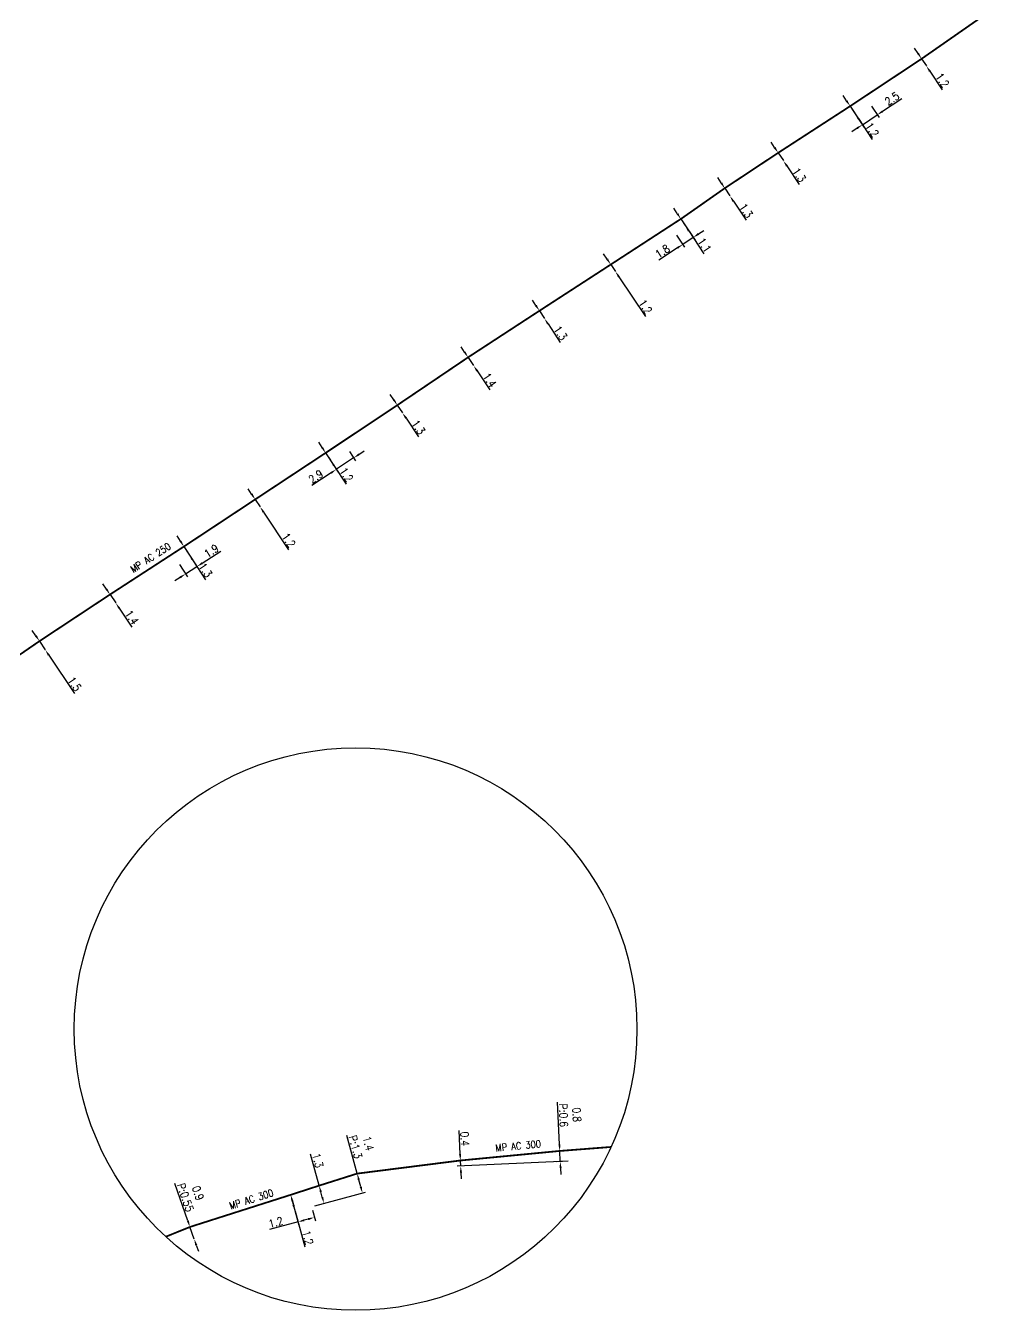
# Model space of a CAD drawing. Header units: millimetres. Extents: x 184000 to 185000, y 128000 to 129000.
# Drawn here: x 184253.1 to 184389, y 128291.3 to 128471.9 of the extents above; entities that cross this region are included whole.
import ezdxf
from ezdxf.enums import TextEntityAlignment as Align

# ---------------------------------------------------------------- set-up
doc = ezdxf.new("R2010")
doc.units = ezdxf.units.MM
doc.header["$PDMODE"] = 34
doc.layers.get('DEFPOINTS').update_dxf_attribs({"linetype": 'CONTINUOUS'})
doc.layers.add('G_120', color=4, linetype='CONTINUOUS')
doc.layers.add('G_900', color=7, linetype='CONTINUOUS')
doc.styles.get("Standard").update_dxf_attribs({"font": 'romans.shx', "width": 0.85})
doc.linetypes.add('G_typB_AP', pattern='A,5,-0.3,["o",Standard,S=1.5,R=0,X=0,Y=-0.5],-1.65', length=6.95)
doc.dimstyles.get("Standard").update_dxf_attribs({"dimtxt": 1.5, "dimasz": 1.2, "dimexe": 0.625, "dimexo": 0.625, "dimgap": 0.25, "dimtad": 1, "dimdec": 1, "dimzin": 0, "dimdsep": 46, "dimtxsty": 'Standard', "dimcen": -0.5, "dimadec": 0, "dimazin": 0, "dimtfac": 1, "dimtdec": 1, "dimtmove": 0, "dimatfit": 3, "dimfxl": 0, "dimtolj": 1, "dimtzin": 0, "dimarcsym": 0})

# ---------------------------------------------------------------- blocks, each defined once
blk = doc.blocks.new('*D376')
at = {"layer": 'DEFPOINTS', "color": 0, "linetype": 'Continuous', "transparency": 16777216}
for p in [(184264.94, 128391.93), (184265.73, 128390.75), (184265.73, 128390.75)]:
    blk.add_point(p, dxfattribs=at)
at = {"layer": 'G_120', "color": 0, "linetype": 'Continuous', "lineweight": -2, "transparency": 16777216}
for p, q in [((184264.44, 128392.67), (184263.93, 128393.42)), ((184264.94, 128391.93), (184265.73, 128390.75)), ((184266.23, 128390), (184268.01, 128387.35))]:
    blk.add_line(p, q, dxfattribs=at)
at = {"layer": 'G_120', "color": 0, "linetype": 'Continuous', "transparency": 16777216}
for points in [[(184264.56, 128392.76), (184264.31, 128392.59), (184264.94, 128391.93)], [(184266.35, 128390.08), (184266.11, 128389.92), (184265.73, 128390.75)]]:
    blk.add_solid(points, dxfattribs=at)
at = {"layer": 'G_120', "color": 0, "linetype": 'Continuous', "transparency": 16777216, "insert": (184267.99, 128388.72), "char_height": 1.125, "attachment_point": 5, "rotation": 303.8538}
blk.add_mtext('\\A1;1.4', dxfattribs=at)
blk = doc.blocks.new('*D377')
at = {"layer": 'DEFPOINTS', "color": 0, "linetype": 'Continuous', "transparency": 16777216}
for p in [(184255.02, 128385.37), (184255.84, 128384.15), (184255.84, 128384.15)]:
    blk.add_point(p, dxfattribs=at)
at = {"layer": 'G_120', "color": 0, "linetype": 'Continuous', "lineweight": -2, "transparency": 16777216}
for p, q in [((184254.52, 128386.12), (184254.02, 128386.87)), ((184255.02, 128385.37), (184255.84, 128384.15)), ((184256.34, 128383.4), (184259.94, 128378))]:
    blk.add_line(p, q, dxfattribs=at)
at = {"layer": 'G_120', "color": 0, "linetype": 'Continuous', "transparency": 16777216}
for points in [[(184254.65, 128386.2), (184254.4, 128386.03), (184255.02, 128385.37)], [(184256.46, 128383.48), (184256.21, 128383.32), (184255.84, 128384.15)]]:
    blk.add_solid(points, dxfattribs=at)
at = {"layer": 'G_120', "color": 0, "linetype": 'Continuous', "transparency": 16777216, "insert": (184259.94, 128379.35), "char_height": 1.125, "attachment_point": 5, "rotation": 303.7297}
blk.add_mtext('\\A1;1.5', dxfattribs=at)
blk = doc.blocks.new('*D378')
at = {"layer": 'DEFPOINTS', "color": 0, "linetype": 'Continuous', "transparency": 16777216}
for p in [(184275.32, 128398.67), (184276.03, 128397.58), (184276.03, 128397.58)]:
    blk.add_point(p, dxfattribs=at)
at = {"layer": 'G_120', "color": 0, "linetype": 'Continuous', "lineweight": -2, "transparency": 16777216}
for p, q in [((184274.84, 128399.43), (184274.35, 128400.18)), ((184275.32, 128398.67), (184276.03, 128397.58)), ((184276.52, 128396.82), (184278.33, 128394.01))]:
    blk.add_line(p, q, dxfattribs=at)
at = {"layer": 'G_120', "color": 0, "linetype": 'Continuous', "transparency": 16777216}
for points in [[(184274.96, 128399.51), (184274.71, 128399.34), (184275.32, 128398.67)], [(184276.64, 128396.9), (184276.39, 128396.74), (184276.03, 128397.58)]]:
    blk.add_solid(points, dxfattribs=at)
at = {"layer": 'G_120', "color": 0, "linetype": 'Continuous', "transparency": 16777216, "insert": (184278.35, 128395.36), "char_height": 1.125, "attachment_point": 5, "rotation": 302.8184}
blk.add_mtext('\\A1;1.3', dxfattribs=at)
blk = doc.blocks.new('*D379')
at = {"layer": 'DEFPOINTS', "color": 0, "linetype": 'Continuous', "transparency": 16777216}
for p in [(184275.32, 128398.67), (184274.43, 128396.55), (184275.55, 128394.82)]:
    blk.add_point(p, dxfattribs=at)
at = {"layer": 'G_120', "color": 0, "linetype": 'Continuous', "lineweight": -2, "transparency": 16777216}
for p, q in [((184275.58, 128398.27), (184277.4, 128395.45)), ((184277.9, 128396.33), (184280.5, 128398.01)), ((184274.69, 128396.15), (184275.8, 128394.42)), ((184275.55, 128394.82), (184277.14, 128395.85)), ((184274.79, 128394.33), (184274.03, 128393.84))]:
    blk.add_line(p, q, dxfattribs=at)
at = {"layer": 'G_120', "color": 0, "linetype": 'Continuous', "transparency": 16777216}
for points in [[(184277.82, 128396.46), (184277.98, 128396.21), (184277.14, 128395.85)], [(184274.71, 128394.46), (184274.87, 128394.2), (184275.55, 128394.82)]]:
    blk.add_solid(points, dxfattribs=at)
at = {"layer": 'G_120', "color": 0, "linetype": 'Continuous', "transparency": 16777216, "insert": (184279.17, 128398.05), "char_height": 1.125, "attachment_point": 5, "rotation": 32.8184}
blk.add_mtext('\\A1;1.9', dxfattribs=at)
blk = doc.blocks.new('*D380')
at = {"layer": 'DEFPOINTS', "color": 0, "linetype": 'Continuous', "transparency": 16777216}
for p in [(184295.23, 128411.83), (184298.32, 128412.41), (184299.16, 128411.12)]:
    blk.add_point(p, dxfattribs=at)
at = {"layer": 'G_120', "color": 0, "linetype": 'Continuous', "lineweight": -2, "transparency": 16777216}
for p, q in [((184298.57, 128412.01), (184299.42, 128410.73)), ((184299.91, 128411.61), (184300.66, 128412.11)), ((184295.49, 128411.44), (184297, 128409.12)), ((184299.16, 128411.12), (184296.74, 128409.52)), ((184295.99, 128409.02), (184293.3, 128407.24))]:
    blk.add_line(p, q, dxfattribs=at)
at = {"layer": 'G_120', "color": 0, "linetype": 'Continuous', "transparency": 16777216}
for points in [[(184299.83, 128411.74), (184299.99, 128411.49), (184299.16, 128411.12)], [(184295.91, 128409.14), (184296.07, 128408.89), (184296.74, 128409.52)]]:
    blk.add_solid(points, dxfattribs=at)
at = {"layer": 'G_120', "color": 0, "linetype": 'Continuous', "transparency": 16777216, "insert": (184293.85, 128408.5), "char_height": 1.125, "attachment_point": 5, "rotation": 33.505}
blk.add_mtext('\\A1;2.9', dxfattribs=at)
blk = doc.blocks.new('*D381')
at = {"layer": 'DEFPOINTS', "color": 0, "linetype": 'Continuous', "transparency": 16777216}
for p in [(184285.33, 128405.29), (184286.01, 128404.26), (184286.01, 128404.26)]:
    blk.add_point(p, dxfattribs=at)
at = {"layer": 'G_120', "color": 0, "linetype": 'Continuous', "lineweight": -2, "transparency": 16777216}
for p, q in [((184284.83, 128406.04), (184284.33, 128406.79)), ((184285.33, 128405.29), (184286.01, 128404.26)), ((184286.51, 128403.51), (184290.02, 128398.2))]:
    blk.add_line(p, q, dxfattribs=at)
at = {"layer": 'G_120', "color": 0, "linetype": 'Continuous', "transparency": 16777216}
for points in [[(184284.96, 128406.13), (184284.71, 128405.96), (184285.33, 128405.29)], [(184286.63, 128403.59), (184286.38, 128403.43), (184286.01, 128404.26)]]:
    blk.add_solid(points, dxfattribs=at)
at = {"layer": 'G_120', "color": 0, "linetype": 'Continuous', "transparency": 16777216, "insert": (184290.03, 128399.55), "char_height": 1.125, "attachment_point": 5, "rotation": 303.5181}
blk.add_mtext('\\A1;1.2', dxfattribs=at)
blk = doc.blocks.new('*D382')
at = {"layer": 'DEFPOINTS', "color": 0, "linetype": 'Continuous', "transparency": 16777216}
for p in [(184345.13, 128444.71), (184344.28, 128442.81), (184345.4, 128441.13)]:
    blk.add_point(p, dxfattribs=at)
at = {"layer": 'G_120', "color": 0, "linetype": 'Continuous', "lineweight": -2, "transparency": 16777216}
for p, q in [((184345.39, 128444.32), (184347.12, 128441.71)), ((184344.54, 128442.42), (184345.66, 128440.74)), ((184347.61, 128442.6), (184348.36, 128443.09)), ((184344.65, 128440.64), (184342.03, 128438.9)), ((184346.86, 128442.1), (184345.4, 128441.13))]:
    blk.add_line(p, q, dxfattribs=at)
at = {"layer": 'G_120', "color": 0, "linetype": 'Continuous', "transparency": 16777216}
for points in [[(184347.52, 128442.72), (184347.69, 128442.47), (184346.86, 128442.1)], [(184344.56, 128440.76), (184344.73, 128440.51), (184345.4, 128441.13)]]:
    blk.add_solid(points, dxfattribs=at)
at = {"layer": 'G_120', "color": 0, "linetype": 'Continuous', "transparency": 16777216, "insert": (184342.55, 128440.15), "char_height": 1.125, "attachment_point": 5, "rotation": 33.5224}
blk.add_mtext('\\A1;1.8', dxfattribs=at)
blk = doc.blocks.new('*D383')
at = {"layer": 'DEFPOINTS', "color": 0, "linetype": 'Continuous', "transparency": 16777216}
for p in [(184295.23, 128411.83), (184295.9, 128410.81), (184295.9, 128410.81)]:
    blk.add_point(p, dxfattribs=at)
at = {"layer": 'G_120', "color": 0, "linetype": 'Continuous', "lineweight": -2, "transparency": 16777216}
for p, q in [((184294.74, 128412.58), (184294.25, 128413.33)), ((184295.23, 128411.83), (184295.9, 128410.81)), ((184296.39, 128410.05), (184298.11, 128407.42))]:
    blk.add_line(p, q, dxfattribs=at)
at = {"layer": 'G_120', "color": 0, "linetype": 'Continuous', "transparency": 16777216}
for points in [[(184294.87, 128412.66), (184294.62, 128412.5), (184295.23, 128411.83)], [(184296.52, 128410.13), (184296.27, 128409.97), (184295.9, 128410.81)]]:
    blk.add_solid(points, dxfattribs=at)
at = {"layer": 'G_120', "color": 0, "linetype": 'Continuous', "transparency": 16777216, "insert": (184298.13, 128408.77), "char_height": 1.125, "attachment_point": 5, "rotation": 303.1475}
blk.add_mtext('\\A1;1.2', dxfattribs=at)
blk = doc.blocks.new('*D384')
at = {"layer": 'DEFPOINTS', "color": 0, "linetype": 'Continuous', "transparency": 16777216}
for p in [(184345.13, 128444.71), (184345.74, 128443.78), (184345.74, 128443.78)]:
    blk.add_point(p, dxfattribs=at)
at = {"layer": 'G_120', "color": 0, "linetype": 'Continuous', "lineweight": -2, "transparency": 16777216}
for p, q in [((184344.63, 128445.46), (184344.14, 128446.21)), ((184345.13, 128444.71), (184345.74, 128443.78)), ((184346.24, 128443.03), (184348.37, 128439.82))]:
    blk.add_line(p, q, dxfattribs=at)
at = {"layer": 'G_120', "color": 0, "linetype": 'Continuous', "transparency": 16777216}
for points in [[(184344.76, 128445.54), (184344.51, 128445.37), (184345.13, 128444.71)], [(184346.36, 128443.11), (184346.11, 128442.95), (184345.74, 128443.78)]]:
    blk.add_solid(points, dxfattribs=at)
at = {"layer": 'G_120', "color": 0, "linetype": 'Continuous', "transparency": 16777216, "insert": (184348.45, 128441.05), "char_height": 1.125, "attachment_point": 5, "rotation": 303.5224}
blk.add_mtext('\\A1;1.1', dxfattribs=at)
blk = doc.blocks.new('*D385')
at = {"layer": 'DEFPOINTS', "color": 0, "linetype": 'Continuous', "transparency": 16777216}
for p in [(184305.3, 128418.54), (184306.02, 128417.45), (184306.02, 128417.45)]:
    blk.add_point(p, dxfattribs=at)
at = {"layer": 'G_120', "color": 0, "linetype": 'Continuous', "lineweight": -2, "transparency": 16777216}
for p, q in [((184304.8, 128419.29), (184304.31, 128420.04)), ((184305.3, 128418.54), (184306.02, 128417.45)), ((184306.52, 128416.7), (184308.26, 128414.09))]:
    blk.add_line(p, q, dxfattribs=at)
at = {"layer": 'G_120', "color": 0, "linetype": 'Continuous', "transparency": 16777216}
for points in [[(184304.93, 128419.37), (184304.68, 128419.2), (184305.3, 128418.54)], [(184306.65, 128416.79), (184306.4, 128416.62), (184306.02, 128417.45)]]:
    blk.add_solid(points, dxfattribs=at)
at = {"layer": 'G_120', "color": 0, "linetype": 'Continuous', "transparency": 16777216, "insert": (184308.26, 128415.44), "char_height": 1.125, "attachment_point": 5, "rotation": 303.5929}
blk.add_mtext('\\A1;1.3', dxfattribs=at)
blk = doc.blocks.new('*D386')
at = {"layer": 'DEFPOINTS', "color": 0, "linetype": 'Continuous', "transparency": 16777216}
for p in [(184315.24, 128425.26), (184316.02, 128424.09), (184316.02, 128424.09)]:
    blk.add_point(p, dxfattribs=at)
at = {"layer": 'G_120', "color": 0, "linetype": 'Continuous', "lineweight": -2, "transparency": 16777216}
for p, q in [((184314.74, 128426.01), (184314.25, 128426.76)), ((184315.24, 128425.26), (184316.02, 128424.09)), ((184316.52, 128423.35), (184318.28, 128420.69))]:
    blk.add_line(p, q, dxfattribs=at)
at = {"layer": 'G_120', "color": 0, "linetype": 'Continuous', "transparency": 16777216}
for points in [[(184314.87, 128426.09), (184314.62, 128425.93), (184315.24, 128425.26)], [(184316.64, 128423.43), (184316.39, 128423.26), (184316.02, 128424.09)]]:
    blk.add_solid(points, dxfattribs=at)
at = {"layer": 'G_120', "color": 0, "linetype": 'Continuous', "transparency": 16777216, "insert": (184318.27, 128422.06), "char_height": 1.125, "attachment_point": 5, "rotation": 303.6371}
blk.add_mtext('\\A1;1.4', dxfattribs=at)
blk = doc.blocks.new('*D387')
at = {"layer": 'DEFPOINTS', "color": 0, "linetype": 'Continuous', "transparency": 16777216}
for p in [(184325.26, 128431.8), (184325.97, 128430.71), (184325.97, 128430.71)]:
    blk.add_point(p, dxfattribs=at)
at = {"layer": 'G_120', "color": 0, "linetype": 'Continuous', "lineweight": -2, "transparency": 16777216}
for p, q in [((184324.76, 128432.55), (184324.27, 128433.3)), ((184325.26, 128431.8), (184325.97, 128430.71)), ((184326.47, 128429.96), (184328.2, 128427.33))]:
    blk.add_line(p, q, dxfattribs=at)
at = {"layer": 'G_120', "color": 0, "linetype": 'Continuous', "transparency": 16777216}
for points in [[(184324.89, 128432.63), (184324.64, 128432.46), (184325.26, 128431.8)], [(184326.59, 128430.04), (184326.34, 128429.88), (184325.97, 128430.71)]]:
    blk.add_solid(points, dxfattribs=at)
at = {"layer": 'G_120', "color": 0, "linetype": 'Continuous', "transparency": 16777216, "insert": (184328.21, 128428.68), "char_height": 1.125, "attachment_point": 5, "rotation": 303.3587}
blk.add_mtext('\\A1;1.3', dxfattribs=at)
blk = doc.blocks.new('*D388')
at = {"layer": 'DEFPOINTS', "color": 0, "linetype": 'Continuous', "transparency": 16777216}
for p in [(184335.28, 128438.3), (184335.94, 128437.32), (184335.94, 128437.32)]:
    blk.add_point(p, dxfattribs=at)
at = {"layer": 'G_120', "color": 0, "linetype": 'Continuous', "lineweight": -2, "transparency": 16777216}
for p, q in [((184334.78, 128439.05), (184334.28, 128439.8)), ((184335.28, 128438.3), (184335.94, 128437.32)), ((184336.44, 128436.57), (184340.15, 128431.01))]:
    blk.add_line(p, q, dxfattribs=at)
at = {"layer": 'G_120', "color": 0, "linetype": 'Continuous', "transparency": 16777216}
for points in [[(184334.91, 128439.14), (184334.66, 128438.97), (184335.28, 128438.3)], [(184336.56, 128436.66), (184336.31, 128436.49), (184335.94, 128437.32)]]:
    blk.add_solid(points, dxfattribs=at)
at = {"layer": 'G_120', "color": 0, "linetype": 'Continuous', "transparency": 16777216, "insert": (184340.15, 128432.36), "char_height": 1.125, "attachment_point": 5, "rotation": 303.7289}
blk.add_mtext('\\A1;1.2', dxfattribs=at)
blk = doc.blocks.new('*D389')
at = {"layer": 'DEFPOINTS', "color": 0, "linetype": 'Continuous', "transparency": 16777216}
for p in [(184368.91, 128460.56), (184371.66, 128460.94), (184372.72, 128459.34)]:
    blk.add_point(p, dxfattribs=at)
at = {"layer": 'G_120', "color": 0, "linetype": 'Continuous', "lineweight": -2, "transparency": 16777216}
for p, q in [((184371.92, 128460.55), (184372.98, 128458.95)), ((184373.47, 128459.84), (184376.2, 128461.65)), ((184369.17, 128460.17), (184370.9, 128457.56)), ((184370.64, 128457.95), (184372.72, 128459.34)), ((184369.89, 128457.46), (184369.14, 128456.96))]:
    blk.add_line(p, q, dxfattribs=at)
at = {"layer": 'G_120', "color": 0, "linetype": 'Continuous', "transparency": 16777216}
for points in [[(184373.39, 128459.96), (184373.55, 128459.71), (184372.72, 128459.34)], [(184369.8, 128457.58), (184369.97, 128457.33), (184370.64, 128457.95)]]:
    blk.add_solid(points, dxfattribs=at)
at = {"layer": 'G_120', "color": 0, "linetype": 'Continuous', "transparency": 16777216, "insert": (184374.8, 128461.62), "char_height": 1.125, "attachment_point": 5, "rotation": 33.61}
blk.add_mtext('\\A1;2.5', dxfattribs=at)
blk = doc.blocks.new('*D390')
at = {"layer": 'DEFPOINTS', "color": 0, "linetype": 'Continuous', "transparency": 16777216}
for p in [(184358.8, 128454), (184359.53, 128452.91), (184359.53, 128452.91)]:
    blk.add_point(p, dxfattribs=at)
at = {"layer": 'G_120', "color": 0, "linetype": 'Continuous', "lineweight": -2, "transparency": 16777216}
for p, q in [((184358.3, 128454.75), (184357.81, 128455.5)), ((184358.8, 128454), (184359.53, 128452.91)), ((184360.02, 128452.16), (184361.76, 128449.54))]:
    blk.add_line(p, q, dxfattribs=at)
at = {"layer": 'G_120', "color": 0, "linetype": 'Continuous', "transparency": 16777216}
for points in [[(184358.43, 128454.84), (184358.18, 128454.67), (184358.8, 128454)], [(184360.15, 128452.24), (184359.9, 128452.08), (184359.53, 128452.91)]]:
    blk.add_solid(points, dxfattribs=at)
at = {"layer": 'G_120', "color": 0, "linetype": 'Continuous', "transparency": 16777216, "insert": (184361.76, 128450.89), "char_height": 1.125, "attachment_point": 5, "rotation": 303.5224}
blk.add_mtext('\\A1;1.3', dxfattribs=at)
blk = doc.blocks.new('*D391')
at = {"layer": 'DEFPOINTS', "color": 0, "linetype": 'Continuous', "transparency": 16777216}
for p in [(184368.91, 128460.56), (184369.58, 128459.56), (184369.58, 128459.56)]:
    blk.add_point(p, dxfattribs=at)
at = {"layer": 'G_120', "color": 0, "linetype": 'Continuous', "lineweight": -2, "transparency": 16777216}
for p, q in [((184368.42, 128461.31), (184367.92, 128462.06)), ((184368.91, 128460.56), (184369.58, 128459.56)), ((184370.07, 128458.81), (184372, 128455.89))]:
    blk.add_line(p, q, dxfattribs=at)
at = {"layer": 'G_120', "color": 0, "linetype": 'Continuous', "transparency": 16777216}
for points in [[(184368.54, 128461.39), (184368.29, 128461.23), (184368.91, 128460.56)], [(184370.2, 128458.89), (184369.95, 128458.73), (184369.58, 128459.56)]]:
    blk.add_solid(points, dxfattribs=at)
at = {"layer": 'G_120', "color": 0, "linetype": 'Continuous', "transparency": 16777216, "insert": (184372.01, 128457.24), "char_height": 1.125, "attachment_point": 5, "rotation": 303.5002}
blk.add_mtext('\\A1;1.2', dxfattribs=at)
blk = doc.blocks.new('*D392')
at = {"layer": 'DEFPOINTS', "color": 0, "linetype": 'Continuous', "transparency": 16777216}
for p in [(184351.3, 128449.03), (184352.02, 128447.94), (184352.02, 128447.94)]:
    blk.add_point(p, dxfattribs=at)
at = {"layer": 'G_120', "color": 0, "linetype": 'Continuous', "lineweight": -2, "transparency": 16777216}
for p, q in [((184350.81, 128449.78), (184350.31, 128450.53)), ((184351.3, 128449.03), (184352.02, 128447.94)), ((184352.52, 128447.19), (184354.29, 128444.52))]:
    blk.add_line(p, q, dxfattribs=at)
at = {"layer": 'G_120', "color": 0, "linetype": 'Continuous', "transparency": 16777216}
for points in [[(184350.93, 128449.86), (184350.68, 128449.69), (184351.3, 128449.03)], [(184352.64, 128447.27), (184352.39, 128447.11), (184352.02, 128447.94)]]:
    blk.add_solid(points, dxfattribs=at)
at = {"layer": 'G_120', "color": 0, "linetype": 'Continuous', "transparency": 16777216, "insert": (184354.29, 128445.87), "char_height": 1.125, "attachment_point": 5, "rotation": 303.5224}
blk.add_mtext('\\A1;1.3', dxfattribs=at)
blk = doc.blocks.new('*D393')
at = {"layer": 'DEFPOINTS', "color": 0, "linetype": 'Continuous', "transparency": 16777216}
for p in [(184378.96, 128467.22), (184379.62, 128466.22), (184379.62, 128466.22)]:
    blk.add_point(p, dxfattribs=at)
at = {"layer": 'G_120', "color": 0, "linetype": 'Continuous', "lineweight": -2, "transparency": 16777216}
for p, q in [((184378.46, 128467.97), (184377.96, 128468.72)), ((184378.96, 128467.22), (184379.62, 128466.22)), ((184380.12, 128465.47), (184381.86, 128462.85))]:
    blk.add_line(p, q, dxfattribs=at)
at = {"layer": 'G_120', "color": 0, "linetype": 'Continuous', "transparency": 16777216}
for points in [[(184378.58, 128468.05), (184378.33, 128467.89), (184378.96, 128467.22)], [(184380.24, 128465.55), (184379.99, 128465.39), (184379.62, 128466.22)]]:
    blk.add_solid(points, dxfattribs=at)
at = {"layer": 'G_120', "color": 0, "linetype": 'Continuous', "transparency": 16777216, "insert": (184381.86, 128464.2), "char_height": 1.125, "attachment_point": 5, "rotation": 303.5822}
blk.add_mtext('\\A1;1.2', dxfattribs=at)
blk = doc.blocks.new('*D418')
at = {"layer": 'DEFPOINTS', "color": 0, "linetype": 'Continuous', "transparency": 16777216}
for p in [(184328.12, 128313.72), (184328.19, 128312.22), (184329.77, 128312.29)]:
    blk.add_point(p, dxfattribs=at)
at = {"layer": 'G_900', "color": 0, "linetype": 'Continuous', "lineweight": -2, "transparency": 16777216}
for p, q in [((184328.08, 128314.62), (184327.81, 128320.57)), ((184328.19, 128312.22), (184328.12, 128313.72)), ((184329.3, 128312.27), (184327.72, 128312.2)), ((184328.23, 128311.32), (184328.27, 128310.42))]:
    blk.add_line(p, q, dxfattribs=at)
at = {"layer": 'G_900', "color": 0, "linetype": 'Continuous', "transparency": 16777216}
for points in [[(184328.23, 128314.62), (184327.93, 128314.61), (184328.12, 128313.72)], [(184328.38, 128311.33), (184328.08, 128311.31), (184328.19, 128312.22)]]:
    blk.add_solid(points, dxfattribs=at)
at = {"layer": 'G_900', "color": 0, "linetype": 'Continuous', "transparency": 16777216, "insert": (184329.58, 128318.77), "char_height": 1.125, "attachment_point": 5, "rotation": 272.5958}
blk.add_mtext('\\A1;0.8\\PP:0.6', dxfattribs=at)
blk = doc.blocks.new('*D419')
at = {"layer": 'DEFPOINTS', "color": 0, "linetype": 'Continuous', "transparency": 16777216}
for p in [(184294.32, 128308.85), (184293.26, 128305.87), (184295, 128306.34)]:
    blk.add_point(p, dxfattribs=at)
at = {"layer": 'G_900', "color": 0, "linetype": 'Continuous', "lineweight": -2, "transparency": 16777216}
for p, q in [((184294.32, 128308.85), (184293.12, 128313.27)), ((184294.76, 128307.21), (184294.55, 128307.98)), ((184293.71, 128305.99), (184295.45, 128306.46))]:
    blk.add_line(p, q, dxfattribs=at)
at = {"layer": 'G_900', "color": 0, "linetype": 'Continuous', "transparency": 16777216}
for points in [[(184294.7, 128308.02), (184294.41, 128307.94), (184294.32, 128308.85)], [(184294.9, 128307.25), (184294.62, 128307.17), (184295, 128306.34)]]:
    blk.add_solid(points, dxfattribs=at)
at = {"layer": 'G_900', "color": 0, "linetype": 'Continuous', "transparency": 16777216, "insert": (184294.13, 128312.38), "char_height": 1.125, "attachment_point": 5, "rotation": 285.1721}
blk.add_mtext('\\A1;1.3', dxfattribs=at)
blk = doc.blocks.new('*D420')
at = {"layer": 'DEFPOINTS', "color": 0, "linetype": 'Continuous', "transparency": 16777216}
for p in [(184290.31, 128307.55), (184293.26, 128305.87), (184293.66, 128304.38)]:
    blk.add_point(p, dxfattribs=at)
at = {"layer": 'G_900', "color": 0, "linetype": 'Continuous', "lineweight": -2, "transparency": 16777216}
for p, q in [((184290.44, 128307.1), (184291.47, 128303.3)), ((184293.38, 128305.41), (184293.79, 128303.92)), ((184291.35, 128303.75), (184287.34, 128302.66)), ((184292.79, 128304.14), (184292.21, 128303.98))]:
    blk.add_line(p, q, dxfattribs=at)
at = {"layer": 'G_900', "color": 0, "linetype": 'Continuous', "transparency": 16777216}
for points in [[(184292.18, 128304.13), (184292.25, 128303.84), (184291.35, 128303.75)], [(184292.75, 128304.29), (184292.83, 128304), (184293.66, 128304.38)]]:
    blk.add_solid(points, dxfattribs=at)
at = {"layer": 'G_900', "color": 0, "linetype": 'Continuous', "transparency": 16777216, "insert": (184288.22, 128303.68), "char_height": 1.125, "attachment_point": 5, "rotation": 15.1721}
blk.add_mtext('\\A1;1.2', dxfattribs=at)
blk = doc.blocks.new('*D421')
at = {"layer": 'DEFPOINTS', "color": 0, "linetype": 'Continuous', "transparency": 16777216}
for p in [(184314.16, 128312.38), (184314.2, 128311.59), (184329.77, 128312.29)]:
    blk.add_point(p, dxfattribs=at)
at = {"layer": 'G_900', "color": 0, "linetype": 'Continuous', "lineweight": -2, "transparency": 16777216}
for p, q in [((184314.12, 128313.28), (184313.97, 128316.6)), ((184329.3, 128312.27), (184313.73, 128311.56)), ((184314.2, 128311.59), (184314.16, 128312.38)), ((184314.24, 128310.69), (184314.28, 128309.79))]:
    blk.add_line(p, q, dxfattribs=at)
at = {"layer": 'G_900', "color": 0, "linetype": 'Continuous', "transparency": 16777216}
for points in [[(184314.27, 128313.29), (184313.97, 128313.28), (184314.16, 128312.38)], [(184314.39, 128310.69), (184314.09, 128310.68), (184314.2, 128311.59)]]:
    blk.add_solid(points, dxfattribs=at)
at = {"layer": 'G_900', "color": 0, "linetype": 'Continuous', "transparency": 16777216, "insert": (184314.78, 128315.43), "char_height": 1.125, "attachment_point": 5, "rotation": 272.5958}
blk.add_mtext('\\A1;0.4', dxfattribs=at)
blk = doc.blocks.new('*D422')
at = {"layer": 'DEFPOINTS', "color": 0, "linetype": 'Continuous', "transparency": 16777216}
for p in [(184299.66, 128310.54), (184300.4, 128307.8), (184293.26, 128305.87)]:
    blk.add_point(p, dxfattribs=at)
at = {"layer": 'G_900', "color": 0, "linetype": 'Continuous', "lineweight": -2, "transparency": 16777216}
for p, q in [((184299.66, 128310.54), (184298.21, 128315.9)), ((184300.16, 128308.67), (184299.89, 128309.68)), ((184293.71, 128305.99), (184300.85, 128307.93))]:
    blk.add_line(p, q, dxfattribs=at)
at = {"layer": 'G_900', "color": 0, "linetype": 'Continuous', "transparency": 16777216}
for points in [[(184300.04, 128309.71), (184299.75, 128309.64), (184299.66, 128310.54)], [(184300.31, 128308.71), (184300.02, 128308.63), (184300.4, 128307.8)]]:
    blk.add_solid(points, dxfattribs=at)
at = {"layer": 'G_900', "color": 0, "linetype": 'Continuous', "transparency": 16777216, "insert": (184300.32, 128314.53), "char_height": 1.125, "attachment_point": 5, "rotation": 285.1721}
blk.add_mtext('\\A1;1.4\\PP:1.3', dxfattribs=at)
blk = doc.blocks.new('*D423')
at = {"layer": 'DEFPOINTS', "color": 0, "linetype": 'Continuous', "transparency": 16777216}
for p in [(184290.31, 128307.55), (184290.94, 128305.24), (184290.94, 128305.24)]:
    blk.add_point(p, dxfattribs=at)
at = {"layer": 'G_900', "color": 0, "linetype": 'Continuous', "lineweight": -2, "transparency": 16777216}
for p, q in [((184290.55, 128306.69), (184290.71, 128306.11)), ((184290.94, 128305.24), (184292.29, 128300.26))]:
    blk.add_line(p, q, dxfattribs=at)
at = {"layer": 'G_900', "color": 0, "linetype": 'Continuous', "transparency": 16777216}
for points in [[(184290.69, 128306.73), (184290.41, 128306.65), (184290.31, 128307.55)], [(184290.85, 128306.15), (184290.56, 128306.07), (184290.94, 128305.24)]]:
    blk.add_solid(points, dxfattribs=at)
at = {"layer": 'G_900', "color": 0, "linetype": 'Continuous', "transparency": 16777216, "insert": (184292.72, 128301.53), "char_height": 1.125, "attachment_point": 5, "rotation": 285.1721}
blk.add_mtext('\\A1;1.2', dxfattribs=at)
blk = doc.blocks.new('*D424')
at = {"layer": 'DEFPOINTS', "color": 0, "linetype": 'Continuous', "transparency": 16777216}
for p in [(184276.17, 128303.04), (184276.76, 128301.34), (184276.76, 128301.34)]:
    blk.add_point(p, dxfattribs=at)
at = {"layer": 'G_900', "color": 0, "linetype": 'Continuous', "lineweight": -2, "transparency": 16777216}
for p, q in [((184275.87, 128303.89), (184274.05, 128309.14)), ((184276.76, 128301.34), (184276.17, 128303.04)), ((184277.05, 128300.49), (184277.35, 128299.64))]:
    blk.add_line(p, q, dxfattribs=at)
at = {"layer": 'G_900', "color": 0, "linetype": 'Continuous', "transparency": 16777216}
for points in [[(184276.01, 128303.94), (184275.73, 128303.84), (184276.17, 128303.04)], [(184277.2, 128300.54), (184276.91, 128300.44), (184276.76, 128301.34)]]:
    blk.add_solid(points, dxfattribs=at)
at = {"layer": 'G_900', "color": 0, "linetype": 'Continuous', "transparency": 16777216, "insert": (184276.41, 128307.49), "char_height": 1.125, "attachment_point": 5, "rotation": 289.165}
blk.add_mtext('\\A1;0.9\\PP:0.55', dxfattribs=at)

msp = doc.modelspace()

# ---------------------------------------------------------------- linework, layer by layer
at = {"layer": 'G_120', "linetype": 'G_typB_AP', "ltscale": 0.5, "const_width": 0.25}
msp.add_lwpolyline([(184388.9, 128474.15), (184378.96, 128467.22), (184378.96, 128467.22), (184368.91, 128460.56), (184358.8, 128454), (184358.8, 128454), (184351.3, 128449.03), (184345.14, 128444.71), (184345.13, 128444.71), (184335.28, 128438.3), (184335.28, 128438.3), (184325.26, 128431.8), (184325.26, 128431.8), (184315.24, 128425.26), (184315.24, 128425.26), (184305.3, 128418.54), (184305.3, 128418.54), (184295.23, 128411.83), (184285.33, 128405.29), (184285.33, 128405.29), (184275.32, 128398.67), (184264.94, 128391.93), (184264.94, 128391.93), (184255.02, 128385.37), (184255.02, 128385.37), (184245.14, 128378.57)], dxfattribs=at)
at = {"layer": 'G_900', "color": 4, "linetype": 'Continuous', "ltscale": 0.5, "const_width": 0.25, "flags": 128}
msp.add_lwpolyline([(184335.33, 128314.28), (184328.12, 128313.72), (184314.16, 128312.38), (184299.66, 128310.54), (184299.66, 128310.54), (184294.32, 128308.85), (184294.32, 128308.85), (184290.31, 128307.55), (184276.17, 128303.04), (184272.78, 128301.67)], dxfattribs=at)
at = {"layer": 'G_900', "ltscale": 0.5}
msp.add_circle((184299.44, 128330.85), 39.53, dxfattribs=at)

# ---------------------------------------------------------------- texts
at = {"layer": 'G_120', "linetype": 'Continuous', "width": 0.85}
msp.add_text('MP AC 250', height=1, rotation=32.9931, dxfattribs=at).set_placement((184270.63, 128397.11), align=Align.MIDDLE)
at = {"layer": 'G_900', "color": 4, "linetype": 'Continuous', "width": 0.85}
for rotation, p in [(5.4582, (184322.28, 128314.44)), (17.6963, (184284.79, 128306.93))]:
    msp.add_text('MP AC 300', height=1, rotation=rotation, dxfattribs=at).set_placement(p, align=Align.MIDDLE)

# ---------------------------------------------------------------- dimensions: what is measured, and where the dimension line sits
at = {"layer": 'G_120', "linetype": 'Continuous'}
for base, p1, p2, angle, picture, middle in [((184379.62, 128466.22), (184378.96, 128467.22), (184379.62, 128466.22), 123.5822, '*D393', (184381.24, 128463.79)), ((184372.72, 128459.34), (184368.91, 128460.56), (184371.66, 128460.94), 213.61, '*D389', (184375.21, 128461)), ((184369.58, 128459.56), (184368.91, 128460.56), (184369.58, 128459.56), 123.5002, '*D391', (184371.38, 128456.83)), ((184359.53, 128452.91), (184358.8, 128454), (184359.53, 128452.91), 123.5224, '*D390', (184361.14, 128450.48)), ((184352.02, 128447.94), (184351.3, 128449.03), (184352.02, 128447.94), 123.5224, '*D392', (184353.67, 128445.46)), ((184345.74, 128443.78), (184345.13, 128444.71), (184345.74, 128443.78), 123.5224, '*D384', (184347.82, 128440.64)), ((184345.4, 128441.13), (184345.13, 128444.71), (184344.28, 128442.81), 33.5224, '*D382', (184342.96, 128439.52)), ((184335.94, 128437.32), (184335.28, 128438.3), (184335.94, 128437.32), 123.7289, '*D388', (184339.53, 128431.94)), ((184325.97, 128430.71), (184325.26, 128431.8), (184325.97, 128430.71), 123.3587, '*D387', (184327.58, 128428.27)), ((184316.02, 128424.09), (184315.24, 128425.26), (184316.02, 128424.09), 123.6371, '*D386', (184317.65, 128421.64)), ((184306.02, 128417.45), (184305.3, 128418.54), (184306.02, 128417.45), 123.5929, '*D385', (184307.64, 128415.02)), ((184299.16, 128411.12), (184295.23, 128411.83), (184298.32, 128412.41), 213.505, '*D380', (184294.27, 128407.88)), ((184295.9, 128410.81), (184295.23, 128411.83), (184295.9, 128410.81), 123.1475, '*D383', (184297.5, 128408.36)), ((184286.01, 128404.26), (184285.33, 128405.29), (184286.01, 128404.26), 123.5181, '*D381', (184289.4, 128399.14)), ((184275.55, 128394.82), (184275.32, 128398.67), (184274.43, 128396.55), 32.8184, '*D379', (184279.58, 128397.42)), ((184276.03, 128397.58), (184275.32, 128398.67), (184276.03, 128397.58), 122.8184, '*D378', (184277.72, 128394.95)), ((184265.73, 128390.75), (184264.94, 128391.93), (184265.73, 128390.75), 123.8538, '*D376', (184267.37, 128388.3)), ((184255.84, 128384.15), (184255.02, 128385.37), (184255.84, 128384.15), 123.7297, '*D377', (184259.32, 128378.93))]:
    dim = msp.add_linear_dim(base=base, p1=p1, p2=p2, angle=angle, dimstyle='Standard', override={"dimscale": 0.75, "dimatfit": 0}, dxfattribs=at)
    dim.commit()
    dim.dimension.update_dxf_attribs({"geometry": picture, "text_midpoint": middle, "dimtype": 160})
at = {"layer": 'G_900', "color": 4, "linetype": 'Continuous'}
for base, p1, p2, angle, text, override, picture, middle in [((184328.19, 128312.22), (184328.12, 128313.72), (184329.77, 128312.29), 92.5958, '0.8\\PP:0.6', {"dimscale": 0.75, "dimatfit": 0}, '*D418', (184327.89, 128318.7)), ((184300.4, 128307.8), (184299.66, 128310.54), (184293.26, 128305.87), 105.1721, '1.4\\PP:1.3', {"dimscale": 0.75}, '*D422', (184298.7, 128314.09)), ((184314.2, 128311.59), (184314.16, 128312.38), (184329.77, 128312.29), 92.5958, '0.4', {"dimscale": 0.75, "dimatfit": 0}, '*D421', (184314.03, 128315.39)), ((184295, 128306.34), (184294.32, 128308.85), (184293.26, 128305.87), 105.1721, '1.3', {"dimscale": 0.75}, '*D419', (184293.41, 128312.19)), ((184276.76, 128301.34), (184276.17, 128303.04), (184276.76, 128301.34), 109.165, '0.9\\PP:0.55', {"dimscale": 0.75}, '*D424', (184274.81, 128306.94)), ((184293.66, 128304.38), (184290.31, 128307.55), (184293.26, 128305.87), 195.1721, '1.2', {"dimscale": 0.75}, '*D420', (184288.42, 128302.96)), ((184290.94, 128305.24), (184290.31, 128307.55), (184290.94, 128305.24), 105.1721, '1.2', {"dimscale": 0.75}, '*D423', (184292, 128301.34))]:
    dim = msp.add_linear_dim(base=base, p1=p1, p2=p2, angle=angle, text=text, dimstyle='Standard', override=override, dxfattribs=at)
    dim.commit()
    dim.dimension.update_dxf_attribs({"geometry": picture, "text_midpoint": middle, "dimtype": 160})

doc.saveas('drawing.dxf')
